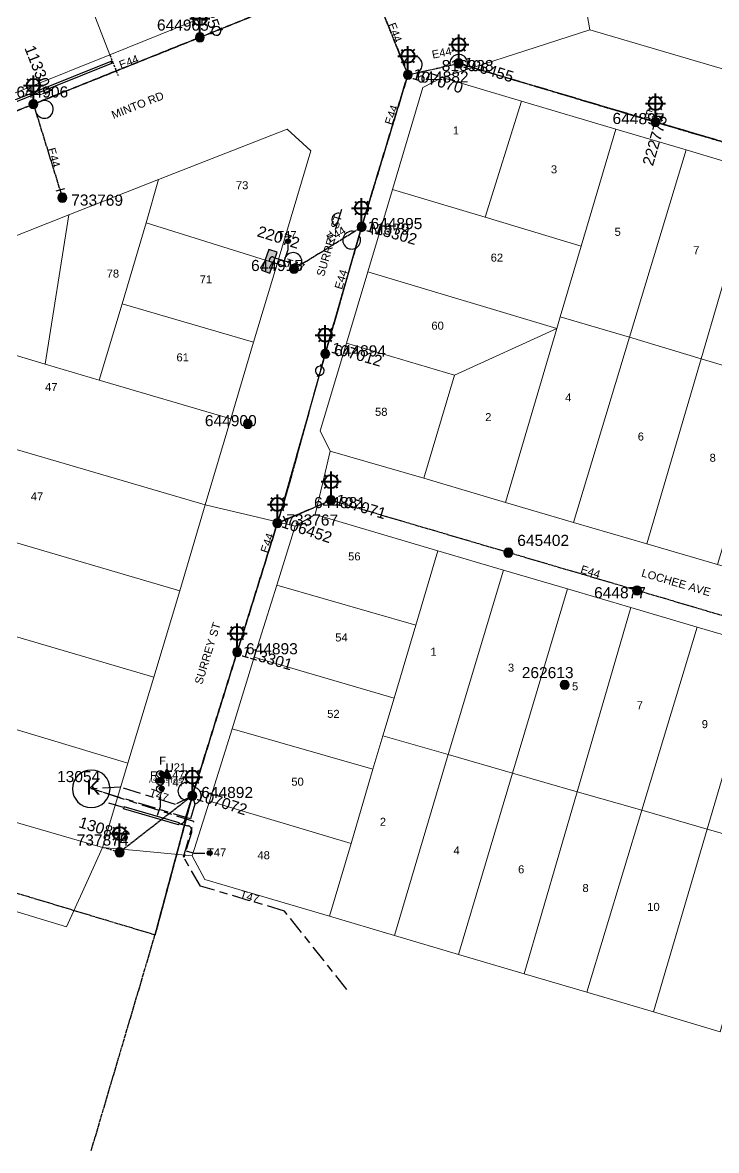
# Model space of a CAD drawing. Header units: metres. Extents: x 300457 to 302353, y 6232868 to 6234686.
# Drawn here: x 301158.7 to 301314.8, y 6233191.4 to 6233445.1 of the extents above; entities that cross this region are included whole.
import ezdxf
from ezdxf.enums import TextEntityAlignment as Align

# ---------------------------------------------------------------- set-up
doc = ezdxf.new("R2010")
doc.units = ezdxf.units.M
for name, pattern in [('Cable Exist OH', [1, 1, 0]), ('Cable Exist UG', [8.2, 4, -1.2, 1.8, -1.2]), ('DASHED', [0.75, 0.5, -0.25])]:
    doc.linetypes.add(name, pattern=pattern)
doc.layers.get('0').update_dxf_attribs({"color": 6})
for name, color, linetype, lineweight in [('Cadastre Buildings_SP_EXT', 9, 'Continuous', 5), ('Cadastre Land Parcels_SP_EXT', 9, 'Continuous', 5), ('Cadastre Roads_SP_EXT', 9, 'Continuous', 5)]:
    doc.layers.add(name, color=color, linetype=linetype, lineweight=lineweight)
for name, color, linetype in [('Duct_SP_EXT', 7, 'Continuous'), ('Equip_SP_HV_EXT', 7, 'Continuous'), ('Equip_SP_LV_EXT', 7, 'Continuous'), ('Equip_SP_SL_EXT', 7, 'Continuous'), ('Mains_HV_EXT', 7, 'Continuous'), ('Mains_LV_EXT', 7, 'Continuous'), ('Mains_SL_EXT', 7, 'Continuous'), ('Sub_SP_EXT', 7, 'Continuous'), ('SupportsOH_SP_TR_HV_LV_SL_EXT', 7, 'Continuous'), ('SupportsUG_SP_LV_EXT', 7, 'Continuous'), ('Trench_SP_EXT', 7, 'Continuous')]:
    doc.layers.add(name, color=color, linetype=linetype)
doc.layers.add('UNKNOWN_FEATURES', color=1, linetype='DASHED', plot=False)
doc.styles.add('iecARIAL', font='arial.ttf', dxfattribs={"height": 2})
doc.styles.add('iecNAME', font='times.ttf')
doc.styles.add('POLE_LABEL', font='arial.ttf')
doc.styles.get("Standard").update_dxf_attribs({"font": 'arial.ttf'})

# ---------------------------------------------------------------- blocks, each defined once
blk = doc.blocks.new('SUB_KIOSK_EXT')
blk.add_lwpolyline([(-4.22, 0, 1), (4.22, 0, 1)], format="xyb", close=True)
blk.add_text('K', height=3.32).set_placement((-1.1, -1.3))
for tag, height, flags, p in [('ASSET_NUM', 2.5, 8, (2, 2)), ('STREET_CODE', 0.2, 9, (1.5, 0)), ('CONSTRUCTED_VOLTAGE', 0.2, 9, (1.5, -0.2)), ('OPERATING_VOLTAGE', 0.2, 9, (1.5, -0.6)), ('ORIENTATION', 0.2, 9, (1.5, -0.8)), ('OWNED_BY', 0.2, 9, (1.5, -1)), ('OPERATED_BY', 0.2, 9, (1.5, -1.2)), ('SECONDARY_VOLTAGE', 0.2, 9, (1.5, -1.6)), ('STATE', 0.2, 9, (1.5, -1.8)), ('SUBSTATION_TYPE', 0.2, 9, (1.5, -2.2)), ('NO_PHASES', 0.2, 9, (1.5, -0.4)), ('MAINTAINED_BY', 0.2, 9, (1.5, -1.4)), ('PARENT', 0.2, 9, (1.5, -2)), ('USAGE', 0.2, 9, (1.5, -2.4)), ('LEGEND', 0.2, 9, (1.5, -2.6)), ('STREETNAME', 0.2, 9, (1.5, -3)), ('SUBURB', 0.2, 9, (1.5, -3.2)), ('Z', 0.2, 1, (1.5, -3.6)), ('LOCATION', 0.2, 9, (1.5, -2.8)), ('NOTES', 0.2, 9, (1.5, -3.4))]:
    blk.add_attdef(tag, text='', height=height, dxfattribs=dict(flags=flags)).set_placement(p, align=Align.MIDDLE_LEFT)
blk = doc.blocks.new('PILLAR_EXT')
blk.add_hatch(color=256).paths.add_polyline_path([(-2.475, 0.99), (-2.475, -0.99), (2.475, -0.99), (2.475, 0.99)])
blk.add_lwpolyline([(-2.475, -0.99), (2.475, -0.99), (2.475, 0.99), (-2.475, 0.99)], close=True)
at = {"style": 'iecARIAL', "flags": 8}
blk.add_attdef('ASSET_NUM', (1.5, 3.5), '', height=2.5, dxfattribs=at)
for tag, p, flags in [('OWNED_BY', (0, -0.2), 9), ('STATE', (0, -0.4), 9), ('SUPPORT_TYPE', (0, -0.6), 9), ('STREETNAME', (0, -1.8), 9), ('SUBURB', (0, -2), 1), ('USAGE', (0, -0.8), 9), ('LEGEND', (0, -1), 9), ('LOCATION', (0, -1.2), 9), ('NOTES', (0, -1.4), 9), ('PARENT', (0, -1.6), 9)]:
    blk.add_attdef(tag, p, '', height=0.2, dxfattribs=dict(flags=flags))
blk = doc.blocks.new('DUCT_EXT')
blk.add_circle((0, 0.8), 0.8)
at = {"flags": 1}
blk.add_attdef('Z', (0, 0), '', height=0.2, dxfattribs=at)
at = {"flags": 9}
for tag, p in [('DUCT_CODE', (0, 0)), ('XSECT_TYPE', (0, -0.2)), ('STATE', (0, -0.6)), ('FB_REFERENCE', (0, -0.4)), ('NOTES', (0, -0.8))]:
    blk.add_attdef(tag, text='', height=0.2, dxfattribs=at).set_placement(p, align=Align.MIDDLE_LEFT)
blk = doc.blocks.new('LV_OH_LINKS_OPEN_EXT')
for p, q in [((-0.17, 4.97), (-0.17, 5.46)), ((0.17, 4.97), (0.17, 5.46)), ((-0.17, 3), (-0.17, 2.5)), ((0.17, 3), (0.17, 2.5))]:
    blk.add_line(p, q)
blk.add_lwpolyline([(0, 2.99, 1), (0, 4.98, 1)], format="xyb", close=True)
at = {"flags": 9}
for tag, p in [('ACTUAL_STATUS', (0, 0)), ('CONSTRUCTED_VOLTAGE', (0, -0.2)), ('OPERATING_VOLTAGE', (0, -0.6)), ('ORIENTATION', (0, -0.8)), ('OWNED_BY', (0, -1)), ('STATE', (0, -1.2)), ('SWITCH_TYPE', (0, -1.4)), ('NO_PHASES', (0, -0.4)), ('USAGE', (0, -1.6)), ('LEGEND', (0, -1.8)), ('NOTES', (0, -2))]:
    blk.add_attdef(tag, text='', height=0.2, dxfattribs=at).set_placement(p, align=Align.MIDDLE_LEFT)
at = {"flags": 1}
blk.add_attdef('Z', (0, 0), '', height=0.2, dxfattribs=at)
blk = doc.blocks.new('SL_LANTERN_EXT')
at = {"lineweight": 40}
for p, q in [((-1.46, 5.68), (-1.06, 5.28)), ((0, 1.97), (0, 6.47)), ((1.46, 5.68), (1.06, 5.28)), ((-2.25, 4.22), (2.25, 4.22)), ((-1.46, 2.76), (-1.06, 3.16)), ((0, 0), (0, 2.72)), ((1.46, 2.76), (1.06, 3.16))]:
    blk.add_line(p, q, dxfattribs=at)
blk.add_circle((0, 4.22), 1.5, dxfattribs=at)
at = {"style": 'iecARIAL', "flags": 8}
blk.add_attdef('ASSET_NUM', (1.5, 1.5), '', height=2.5, dxfattribs=at)
for tag, p, height, flags in [('OPERATING_VOLTAGE', (0.98, -1.65), 0.2, 9), ('ORIENTATION', (0.98, -1.85), 0.2, 9), ('OWNED_BY', (0.98, -2.05), 0.2, 9), ('STATE', (0.98, -2.25), 0.2, 9), ('CONSTRUCTED_VOLTAGE', (0.98, -0.65), 0.2, 9), ('CONTROL_TYPE', (0.98, -0.85), 0.2, 9), ('LANTERN_PURPOSE', (0.98, -1.05), 0.2, 9), ('LANTERN_TYPE', (0.98, -1.25), 0.2, 9), ('NO_PHASES', (0.98, -1.45), 0.2, 9), ('USAGE', (0.98, -2.45), 0.2, 9), ('CEXIST', (0.98, -2.65), 0.2, 9), ('LNUMBER', (2.18, -3.25), 2.5, 8), ('CNEW', (0.98, -2.85), 0.2, 9), ('CNUMBER', (0.98, -3.05), 0.2, 9), ('CREMOVE', (0.98, -3.25), 0.2, 9), ('CREPLACE', (0.98, -3.45), 0.2, 9), ('LKINGHEIGHT', (0.98, -3.65), 0.2, 9), ('LBRACKET', (0.98, -3.85), 0.2, 9), ('LBRACKETVOCAB', (0.98, -4.05), 0.2, 9), ('LCATEGORY', (0.98, -4.25), 0.2, 9), ('LCHARGE1', (0.98, -4.45), 0.2, 9), ('LCHARGE1PERCENT', (0.98, -4.65), 0.2, 9), ('LCHARGE2', (0.98, -4.85), 0.2, 9), ('LCHARGE2PERCENT', (0.98, -5.05), 0.2, 9), ('LCHARGE3', (0.98, -5.25), 0.2, 9), ('LCHARGE3PERCENT', (0.98, -5.45), 0.2, 9), ('LEXIST', (0.98, -5.65), 0.2, 9), ('LLAMP', (0.98, -5.85), 0.2, 9), ('LLAMPVOCAB', (0.98, -6.05), 0.2, 9), ('LMAST', (0.98, -6.25), 0.2, 9), ('LMASTVOCAB', (0.98, -6.45), 0.2, 9), ('LNEW', (0.98, -6.65), 0.2, 9), ('LANTNUMBER', (0.98, -6.85), 0.2, 9), ('LOUTREACH', (0.98, -7.25), 0.2, 9), ('LOUTREACHVOCAB', (0.98, -7.45), 0.2, 9), ('LRATECODE', (0.98, -7.65), 0.2, 9), ('STREETNAME', (0.98, -9.25), 0.2, 9), ('SUBURB', (0.98, -9.45), 0.2, 1), ('LREMOVE', (0.98, -7.85), 0.2, 9), ('LREPLACE', (0.98, -8.05), 0.2, 9), ('LTYPE', (0.98, -8.25), 0.2, 9), ('LTYPEVOCAB', (0.98, -8.45), 0.2, 9), ('LEGEND', (0.98, -8.65), 0.2, 9), ('LOCATION', (0.98, -8.85), 0.2, 9), ('NOTES', (0.98, -9.05), 0.2, 9)]:
    blk.add_attdef(tag, p, '', height=height, dxfattribs=dict(flags=flags))
blk = doc.blocks.new('POLE_EXT')
blk.add_hatch(color=256).paths.add_polyline_path([(-1, 0, 1), (1, 0, 1)])
blk.add_lwpolyline([(-1, 0, 1), (1, 0, 1)], format="xyb", close=True)
for tag, height, flags, p in [('pNumber', 2.5, 8, (-17.84, 2.07)), ('OWNED_BY', 0.2, 9, (1.35, -0.4)), ('SPECIAL_USE', 0.2, 9, (1.35, -0.8)), ('STATE', 0.2, 9, (1.35, -1)), ('cLV', 0.2, 9, (1.35, -1.4)), ('hDepth', 0.2, 9, (1.35, -1.6)), ('hDia', 0.2, 9, (1.35, -1.8)), ('cHV', 0.2, 9, (1.35, -2)), ('PARENT', 0.2, 9, (1.35, -0.6)), ('USAGE', 0.2, 9, (1.35, -1.2)), ('LBRACKET', 0.2, 9, (1.35, -2.2)), ('LExisting', 0.2, 9, (1.35, -2.4)), ('LANTNUMBER', 0.2, 9, (1.35, -2.6)), ('cLinedev', 0.2, 9, (1.35, -3.4)), ('pExisting', 0.2, 9, (1.35, -3.8)), ('pFooting', 0.2, 9, (1.35, -4.4)), ('pNew', 0.2, 9, (1.35, -4.6)), ('pRelocate', 0.2, 9, (1.35, -5)), ('LOther', 0.2, 9, (1.35, -2.8)), ('LRemove', 0.2, 9, (1.35, -3)), ('LEGEND', 0.2, 9, (1.35, -3.2)), ('LOCATION', 0.2, 9, (1.35, -3.6)), ('PFNUMBER', 0.2, 9, (1.35, -4)), ('NEWPFNUMBER', 0.2, 9, (1.35, -4.2)), ('pRemove', 0.2, 9, (1.35, -5.2)), ('pReplace', 0.2, 9, (1.35, -5.4)), ('pStay', 0.2, 9, (1.35, -5.6)), ('pType', 0.2, 9, (1.35, -5.8)), ('cspan', 0.2, 9, (1.35, -6)), ('STREETNAME', 0.2, 9, (1.35, -6.2)), ('SUBURB', 0.2, 9, (1.35, -6.4)), ('OPERATED_BY', 0.2, 9, (1.36, -7.01)), ('NOTES', 0.2, 9, (1.35, -6.6)), ('MAINTAINED_BY', 0.2, 9, (1.36, -6.81))]:
    blk.add_attdef(tag, text='', height=height, dxfattribs=dict(flags=flags)).set_placement(p, align=Align.MIDDLE_LEFT)
at = {"style": 'POLE_LABEL'}
for tag, height, flags, p in [('ASSET_NUM', 2.5, 8, (2, 2)), ('STRUCTURE_PLANT_NUMBER', 0.2, 9, (1.35, 0.03)), ('STREET_CODE', 0.2, 9, (1.35, -0.2))]:
    blk.add_attdef(tag, text='', height=height, dxfattribs=dict(at, flags=flags)).set_placement(p, align=Align.MIDDLE_LEFT)
at = {"flags": 1}
blk.add_attdef('Z', (1.35, -7.33), '', height=0.2, dxfattribs=at)
blk = doc.blocks.new('WARNING_FEATURE_EXT')
h = blk.add_hatch(color=2)
h.dxf.hatch_style = 1
h.paths.add_polyline_path([(0, 1.99), (-0.99, 0), (1, 0)])
at = {"color": 18, "true_color": 0x000000}
blk.add_lwpolyline([(-0.99, 0), (0, 1.99), (1, 0)], close=True, dxfattribs=at)
at = {"color": 18, "true_color": 0x000000, "insert": (0, 0.87), "char_height": 1.5, "attachment_point": 5, "line_spacing_factor": 1.5, "style": 'iecNAME'}
blk.add_mtext_dynamic_manual_height_columns('!', width=1.5, gutter_width=4, heights=[0], dxfattribs=at)
at = {"color": 2, "flags": 1}
for tag, p in [('STATE', (1.19, 2.01)), ('HAZMAT_ID', (1.19, 0.72))]:
    blk.add_attdef(tag, p, '', height=0.8, dxfattribs=at)
at = {"color": 2}
blk.add_attdef('WARNING_TYPE', text='', height=1, dxfattribs=at).set_placement((-4.07, -1.22), (4.88, -1.22), align=Align.ALIGNED)
at = {"color": 2, "flags": 1}
blk.add_attdef('WARNING_DESC', text='', height=0.8, dxfattribs=at).set_placement((1.19, -0.56), align=Align.MIDDLE_CENTER)
blk = doc.blocks.new('HV_USL_CLOSED_EXT')
blk.add_line((2.4, 5.5), (-2.4, 5.5))
blk.add_lwpolyline([(1.44, 5.5, 0.414214), (0, 6.94, 0.414214), (-1.44, 5.5)], format="xyb")
for tag, height, flags, p in [('ASSET_NUM', 2.5, 8, (2, 2)), ('STREET_CODE', 0.2, 9, (1.5, 0)), ('ACTUAL_STATUS', 0.2, 9, (1.5, -0.2)), ('CONSTRUCTED_VOLTAGE', 0.2, 9, (1.5, -0.4)), ('OPERATING_VOLTAGE', 0.2, 9, (1.5, -0.8)), ('ORIENTATION', 0.2, 9, (1.5, -1)), ('OWNED_BY', 0.2, 9, (1.5, -1.2)), ('OPERATED_BY', 0.2, 9, (1.5, -1.4)), ('STATE', 0.2, 9, (1.5, -1.8)), ('SWITCH_TYPE', 0.2, 9, (1.5, -2)), ('NO_PHASES', 0.2, 9, (1.5, -0.6)), ('MAINTAINED_BY', 0.2, 9, (1.5, -1.6)), ('USAGE', 0.2, 9, (1.5, -2.2)), ('LEGEND', 0.2, 9, (1.5, -2.4)), ('LOCATION', 0.2, 9, (1.5, -2.6)), ('STREETNAME', 0.2, 9, (1.5, -2.8)), ('SUBURB', 0.2, 9, (1.5, -3)), ('Z', 0.2, 1, (1.5, -3.6)), ('NOTES', 0.2, 9, (1.5, -3.2)), ('LABEL_ALIGNMENT', 0.2, 9, (1.5, -3.4))]:
    blk.add_attdef(tag, text='', height=height, dxfattribs=dict(flags=flags)).set_placement(p, align=Align.MIDDLE_LEFT)
blk = doc.blocks.new('End Shackle_EXT')
blk.add_wipeout([(0, 0.25), (1.81, 0.25), (1.82, -0.25), (0, -0.25)])
blk.add_line((1.81, -1), (1.81, 1))
at = {"flags": 1}
blk.add_attdef('Z', (0, 0), '', height=0.2, dxfattribs=at)
at = {"flags": 9}
for tag, p in [('CONNECTOR_TYPE', (0, 0)), ('CONSTRUCTED_VOLTAGE', (0, -0.2)), ('OPERATING_VOLTAGE', (0, -0.6)), ('ORIENTATION', (0, -0.8)), ('OWNED_BY', (0, -1)), ('STATE', (0, -1.2)), ('NO_PHASES', (0, -0.4)), ('USAGE', (0, -1.4)), ('NOTES', (0, -1.6))]:
    blk.add_attdef(tag, text='', height=0.2, dxfattribs=at).set_placement(p, align=Align.MIDDLE_LEFT)
blk = doc.blocks.new('CABLE_LARGE_EXT')
h = blk.add_hatch(color=256)
edge = h.paths.add_edge_path()
edge.add_arc((0, 0.55), 0.55, 0, 360)
blk.add_circle((0, 0.55), 0.55)
at = {"flags": 1}
blk.add_attdef('Z', (0, 0), '', height=0.2, dxfattribs=at)
at = {"flags": 9}
for tag, p in [('COND_CODE', (0, 0)), ('STATE', (0, -0.4)), ('XSECT_SIZE', (0, -0.6)), ('FB_REFERENCE', (0, -0.2)), ('NOTES', (0, -0.8))]:
    blk.add_attdef(tag, text='', height=0.2, dxfattribs=at).set_placement(p, align=Align.MIDDLE_LEFT)

msp = doc.modelspace()

# ---------------------------------------------------------------- linework, layer by layer
at = {"layer": 'Cadastre Buildings_SP_EXT', "linetype": 'Continuous'}
msp.add_lwpolyline([(301110.16, 6233410.54), (301130.05, 6233418.52), (301144.08, 6233424.15), (301159.67, 6233430.41), (301178.34, 6233437.88), (301159.6, 6233486.32), (301140.63, 6233478.74), (301129.32, 6233474.23), (301110.16, 6233410.54)], close=True, dxfattribs=at)
at = {"layer": 'Cadastre Land Parcels_SP_EXT', "linetype": 'Continuous'}
for points in [[(301197.1, 6233445.43), (301177.99, 6233493.73), (301159.6, 6233486.32), (301178.34, 6233437.88), (301197.1, 6233445.43)], [(301324.5, 6233447.8), (301319.25, 6233461.85), (301285.52, 6233448.2), (301286.31, 6233443.51), (301320.7, 6233433.39), (301324.5, 6233447.8)], [(301270.93, 6233427.48), (301253.1, 6233432.82), (301248.75, 6233430.54), (301241.91, 6233407.61), (301262.76, 6233401.34), (301270.93, 6233427.48)], [(301292.16, 6233421.19), (301270.93, 6233427.48), (301262.76, 6233401.34), (301284.39, 6233394.86), (301292.16, 6233421.19)], [(301223.56, 6233416.29), (301218.26, 6233421.19), (301189.29, 6233409.82), (301186.49, 6233400.05), (301215.96, 6233390.83), (301223.56, 6233416.29)], [(301307.95, 6233416.49), (301292.16, 6233421.19), (301284.39, 6233394.86), (301279.68, 6233378.95), (301295.22, 6233374.33), (301307.95, 6233416.49)], [(301323.75, 6233411.79), (301307.95, 6233416.49), (301295.22, 6233374.33), (301311.36, 6233369.52), (301323.75, 6233411.79)], [(301340.15, 6233406.92), (301323.75, 6233411.79), (301311.36, 6233369.52), (301327.49, 6233364.72), (301340.15, 6233406.92)], [(301186.49, 6233400.05), (301189.29, 6233409.82), (301169.13, 6233401.91), (301163.81, 6233368.32), (301175.97, 6233364.69), (301181.14, 6233381.83), (301186.49, 6233400.05)], [(301279.68, 6233378.95), (301284.39, 6233394.86), (301262.76, 6233401.34), (301241.91, 6233407.61), (301236.35, 6233389.08), (301278.93, 6233376.33), (301279.68, 6233378.95)], [(301169.13, 6233401.91), (301149.77, 6233394.25), (301144.87, 6233388.75), (301141.45, 6233374.97), (301163.81, 6233368.32), (301169.13, 6233401.91)], [(301215.96, 6233390.83), (301186.49, 6233400.05), (301181.14, 6233381.83), (301210.7, 6233373.23), (301215.96, 6233390.83)], [(301278.93, 6233376.33), (301236.35, 6233389.08), (301231.56, 6233372.99), (301255.89, 6233365.79), (301278.93, 6233376.33)], [(301210.7, 6233373.23), (301181.14, 6233381.83), (301175.97, 6233364.69), (301205.55, 6233355.95), (301210.7, 6233373.23)], [(301295.22, 6233374.33), (301279.68, 6233378.95), (301278.93, 6233376.33), (301267.36, 6233337.18), (301282.65, 6233332.67), (301295.22, 6233374.33)], [(301141.45, 6233374.97), (301132.8, 6233377.21), (301127.07, 6233357.97), (301199.82, 6233336.62), (301205.55, 6233355.95), (301175.97, 6233364.69), (301163.81, 6233368.32), (301141.45, 6233374.97)], [(301267.36, 6233337.18), (301278.93, 6233376.33), (301255.89, 6233365.79), (301248.95, 6233342.6), (301267.36, 6233337.18)], [(301255.89, 6233365.79), (301231.56, 6233372.99), (301225.65, 6233353.26), (301227.94, 6233348.7), (301248.95, 6233342.6), (301255.89, 6233365.79)], [(301311.36, 6233369.52), (301295.22, 6233374.33), (301282.65, 6233332.67), (301299.15, 6233327.89), (301311.36, 6233369.52)], [(301327.49, 6233364.72), (301311.36, 6233369.52), (301299.15, 6233327.89), (301315.04, 6233323.2), (301327.49, 6233364.72)], [(301199.82, 6233336.62), (301127.07, 6233357.97), (301121.33, 6233338.68), (301194.07, 6233317.29), (301199.82, 6233336.62)], [(301194.07, 6233317.29), (301121.33, 6233338.68), (301115.54, 6233319.26), (301188.25, 6233297.87), (301194.07, 6233317.29)], [(301252.1, 6233326.3), (301224.51, 6233334.44), (301220.06, 6233331.85), (301215.91, 6233318.56), (301247.18, 6233309.54), (301252.1, 6233326.3)], [(301266.87, 6233321.96), (301252.1, 6233326.3), (301247.18, 6233309.54), (301242.27, 6233293.15), (301239.76, 6233284.67), (301254.49, 6233280.43), (301266.87, 6233321.96)], [(301281.27, 6233317.73), (301266.87, 6233321.96), (301254.49, 6233280.43), (301268.93, 6233276.28), (301281.27, 6233317.73)], [(301188.25, 6233297.87), (301115.54, 6233319.26), (301109.91, 6233300.31), (301182.43, 6233278.55), (301188.25, 6233297.87)], [(301247.18, 6233309.54), (301215.91, 6233318.56), (301210.84, 6233302.36), (301242.27, 6233293.15), (301247.18, 6233309.54)], [(301295.56, 6233313.51), (301281.27, 6233317.73), (301268.93, 6233276.28), (301283.48, 6233272.09), (301295.56, 6233313.51)], [(301310.43, 6233309.13), (301295.56, 6233313.51), (301283.48, 6233272.09), (301297.99, 6233267.91), (301310.43, 6233309.13)], [(301324.82, 6233304.88), (301310.43, 6233309.13), (301297.99, 6233267.91), (301312.7, 6233263.68), (301324.82, 6233304.88)], [(301339.79, 6233300.47), (301324.82, 6233304.88), (301312.7, 6233263.68), (301327.68, 6233259.37), (301330.18, 6233267.82), (301334.88, 6233283.82), (301339.79, 6233300.47)], [(301242.27, 6233293.15), (301210.84, 6233302.36), (301205.83, 6233286.25), (301237.5, 6233277.14), (301239.76, 6233284.67), (301242.27, 6233293.15)], [(301182.43, 6233278.55), (301109.91, 6233300.31), (301104.07, 6233280.61), (301176.71, 6233259.53), (301182.43, 6233278.55)], [(301237.5, 6233277.14), (301205.83, 6233286.25), (301200.75, 6233269.94), (301232.62, 6233260.47), (301237.5, 6233277.14)], [(301254.49, 6233280.43), (301239.76, 6233284.67), (301237.5, 6233277.14), (301232.62, 6233260.47), (301227.76, 6233244.06), (301242.37, 6233239.76), (301254.49, 6233280.43)], [(301268.93, 6233276.28), (301254.49, 6233280.43), (301242.37, 6233239.76), (301256.77, 6233235.46), (301268.93, 6233276.28)], [(301283.48, 6233272.09), (301268.93, 6233276.28), (301256.77, 6233235.46), (301271.53, 6233231.11), (301283.48, 6233272.09)], [(301297.99, 6233267.91), (301283.48, 6233272.09), (301271.53, 6233231.11), (301285.63, 6233226.98), (301297.99, 6233267.91)], [(301232.62, 6233260.47), (301200.75, 6233269.94), (301196.9, 6233257.68), (301199.7, 6233252.33), (301227.76, 6233244.06), (301232.62, 6233260.47)], [(301312.7, 6233263.68), (301297.99, 6233267.91), (301285.63, 6233226.98), (301300.62, 6233222.58), (301312.7, 6233263.68)], [(301327.68, 6233259.37), (301312.7, 6233263.68), (301300.62, 6233222.58), (301315.6, 6233218.1), (301320.26, 6233234.23), (301325.14, 6233250.84), (301327.68, 6233259.37)]]:
    msp.add_lwpolyline(points, close=True, dxfattribs=at)
at = {"layer": 'Cadastre Roads_SP_EXT', "linetype": 'Continuous'}
for points in [[(301320.7, 6233433.39), (301286.31, 6233443.51), (301267.05, 6233437.31), (301253.1, 6233432.82), (301270.93, 6233427.48), (301292.16, 6233421.19), (301307.95, 6233416.49), (301323.75, 6233411.79), (301340.15, 6233406.92), (301356.55, 6233402.04), (301376.67, 6233396.11), (301396.58, 6233390.21), (301398.43, 6233399.93), (301400.31, 6233409.83), (301386.81, 6233413.88), (301367.66, 6233419.5), (301347.92, 6233425.29), (301320.7, 6233433.39)], [(301248.95, 6233342.6), (301227.94, 6233348.7), (301226.25, 6233341.68), (301224.51, 6233334.44), (301252.1, 6233326.3), (301266.87, 6233321.96), (301281.27, 6233317.73), (301295.56, 6233313.51), (301310.43, 6233309.13), (301324.82, 6233304.88), (301339.79, 6233300.47), (301367.68, 6233292.23), (301370.16, 6233299.5), (301372.51, 6233306.41), (301351.46, 6233312.59), (301331.14, 6233318.52), (301315.04, 6233323.2), (301299.15, 6233327.89), (301282.65, 6233332.67), (301267.36, 6233337.18), (301248.95, 6233342.6)], [(301220.06, 6233331.85), (301211.59, 6233333.85), (301199.82, 6233336.62), (301194.07, 6233317.29), (301188.25, 6233297.87), (301182.43, 6233278.55), (301176.71, 6233259.53), (301185.09, 6233258.76), (301196.9, 6233257.68), (301200.75, 6233269.94), (301205.83, 6233286.25), (301210.84, 6233302.36), (301215.91, 6233318.56), (301220.06, 6233331.85)], [(301176.71, 6233259.53), (301104.07, 6233280.61), (301101.64, 6233271.76), (301099.12, 6233262.58), (301113.59, 6233258.21), (301128.2, 6233253.85), (301143.01, 6233249.38), (301157.5, 6233245.04), (301168.6, 6233241.66), (301172.49, 6233250.24), (301176.71, 6233259.53)]]:
    msp.add_lwpolyline(points, close=True, dxfattribs=at)
at = {"layer": 'Duct_SP_EXT'}
for p, q in [((301110.7, 6233409.18), (301178.63, 6233436.45)), ((301178.63, 6233436.45), (301178.88, 6233436.54)), ((301178.63, 6233436.45), (301178.72, 6233436.22)), ((301178.81, 6233436), (301178.72, 6233436.22)), ((301178.81, 6233436), (301179.06, 6233436.1)), ((301178.88, 6233436.54), (301178.97, 6233436.32)), ((301179.06, 6233436.1), (301178.97, 6233436.32)), ((301181.57, 6233268.72), (301181.51, 6233268.49)), ((301193.96, 6233265.12), (301181.57, 6233268.72)), ((301181.44, 6233268.26), (301181.51, 6233268.49)), ((301193.83, 6233264.66), (301181.44, 6233268.26)), ((301193.83, 6233264.66), (301193.89, 6233264.89)), ((301193.96, 6233265.12), (301193.89, 6233264.89))]:
    msp.add_line(p, q, dxfattribs=at)
for points in [[(301218.38, 6233395.19), (301218.38, 6233394.02), (301217.67, 6233391.75)], [(301189.65, 6233271.38), (301189.65, 6233268.66), (301189.01, 6233266.73)], [(301199.74, 6233258.17), (301197.4, 6233258.17), (301195.63, 6233258.73)]]:
    msp.add_lwpolyline(points, dxfattribs=at)
at = {"layer": 'Mains_HV_EXT', "linetype": 'Cable Exist OH'}
for points in [[(301245.39, 6233433.39), (301236.01, 6233456.86), (301282.85, 6233475.68), (301320.52, 6233491.24), (301359.67, 6233506.59)], [(301245.39, 6233433.39), (301256.83, 6233435.97), (301388.38, 6233396.92)], [(301234.99, 6233399.17), (301245.39, 6233433.39)], [(301070.82, 6233275.39), (301188.53, 6233239.9)], [(301188.53, 6233239.9), (301196.91, 6233271.17)]]:
    msp.add_lwpolyline(points, dxfattribs=at)
at = {"layer": 'Mains_HV_EXT', "linetype": 'Cable Exist UG'}
msp.add_lwpolyline([(301196.91, 6233271.17), (301197.5, 6233269.3), (301196.46, 6233265.97), (301174.17, 6233272.75)], dxfattribs=at)
at = {"layer": 'Mains_HV_EXT', "linetype": 'Continuous'}
msp.add_lwpolyline([(301197.5, 6233269.3, 0.746134), (301197.5, 6233273.07)], format="xyb", dxfattribs=at)
at = {"layer": 'Mains_LV_EXT', "linetype": 'Cable Exist OH'}
for points in [[(301198.6, 6233441.81), (301236.01, 6233456.86)], [(301236.01, 6233456.86), (301245.39, 6233433.39)], [(301161.16, 6233426.78), (301198.6, 6233441.81)], [(301245.39, 6233433.39), (301256.83, 6233435.97)], [(301256.83, 6233435.97), (301301.08, 6233422.74)], [(301245.39, 6233433.39), (301234.99, 6233399.17)], [(301130.91, 6233414.64), (301161.16, 6233426.78)], [(301301.08, 6233422.74), (301349.23, 6233408.6)], [(301219.77, 6233389.74), (301234.99, 6233399.17)], [(301234.99, 6233399.17), (301226.8, 6233370.61)], [(301296.93, 6233317.37), (301268, 6233325.89)], [(301334.73, 6233306.22), (301296.93, 6233317.37)], [(301206.98, 6233303.5), (301196.91, 6233271.17)], [(301174.17, 6233191.38), (301188.96, 6233241.35), (301196.91, 6233271.17)]]:
    msp.add_lwpolyline(points, dxfattribs=at)
at = {"layer": 'Mains_LV_EXT', "linetype": 'Continuous'}
for points in [[(301247.35, 6233433.83, 2.168759), (301244.65, 6233435.24)], [(301258.74, 6233435.39, 1.298761), (301254.87, 6233435.53)], [(301161.76, 6233424.87, 2.281461), (301163.02, 6233427.53)], [(301233.29, 6233398.11, 5.367849), (301234.44, 6233397.24)], [(301221.47, 6233390.79, 1.552688), (301217.86, 6233390.32)], [(301197.46, 6233273.1, 1.528478), (301195.13, 6233270.26)]]:
    msp.add_lwpolyline(points, format="xyb", dxfattribs=at)
at = {"layer": 'Mains_LV_EXT', "linetype": 'Cable Exist UG'}
for points in [[(301214.2, 6233391.44), (301219.77, 6233389.74)], [(301231.67, 6233227.59), (301217.64, 6233245.25), (301198.75, 6233250.84), (301194.92, 6233257.4), (301197.25, 6233265.39), (301174.17, 6233272.75)], [(301196.91, 6233271.17), (301193.11, 6233269.24), (301180.67, 6233273.1), (301174.17, 6233272.75)]]:
    msp.add_lwpolyline(points, dxfattribs=at)
at = {"layer": 'Mains_SL_EXT', "linetype": 'Cable Exist OH'}
for points in [[(301236.01, 6233456.86), (301198.6, 6233441.81)], [(301198.6, 6233441.81), (301161.16, 6233426.78)], [(301245.39, 6233433.39), (301256.82, 6233435.98)], [(301256.82, 6233435.98), (301301.08, 6233422.85)], [(301234.99, 6233399.17), (301245.39, 6233433.39)], [(301161.16, 6233426.78), (301130.91, 6233414.64)], [(301301.08, 6233422.85), (301349.23, 6233408.6)], [(301226.8, 6233370.61), (301234.99, 6233399.17)], [(301206.98, 6233303.5), (301196.91, 6233271.17)], [(301196.91, 6233271.17), (301180.54, 6233258.47)], [(301196.91, 6233271.17), (301188.53, 6233239.9)]]:
    msp.add_lwpolyline(points, dxfattribs=at)
at = {"layer": 'Trench_SP_EXT', "linetype": 'Cable Exist UG'}
for points in [[(301214.2, 6233391.44), (301214.4, 6233392.17), (301214.4, 6233392.17, -0.392425), (301215.19, 6233392.32), (301215.19, 6233392.32), (301219.76, 6233390.89), (301219.76, 6233390.89, -0.388245), (301219.94, 6233390.26), (301219.94, 6233390.26), (301219.77, 6233389.74)], [(301194.08, 6233264.87), (301194.35, 6233264.8), (301194.35, 6233264.8, 0.229291), (301195.24, 6233265.71), (301195.24, 6233265.71), (301196.91, 6233271.17)], [(301193.89, 6233264.91), (301195.81, 6233264.45), (301195.81, 6233264.45, -0.495728), (301196.72, 6233262.91), (301196.72, 6233262.91), (301195, 6233257.31)]]:
    msp.add_lwpolyline(points, format="xyb", dxfattribs=at)
msp.add_lwpolyline([(301181.45, 6233268.54), (301178.13, 6233269.52)], dxfattribs=at)
at = {"layer": 'UNKNOWN_FEATURES'}
for points in [[(301178.36, 6233437.85), (301178.97, 6233436.32), (301180.2, 6233433.24)], [(301180.28, 6233258.55), (301176.78, 6233259.53)]]:
    msp.add_lwpolyline(points, dxfattribs=at)

# ---------------------------------------------------------------- block references
at = {"layer": 'Duct_SP_EXT'}
for name, p in [('CABLE_LARGE_EXT', (301218.43, 6233395.39)), ('DUCT_EXT', (301189.68, 6233275.25)), ('CABLE_LARGE_EXT', (301190.03, 6233275.56)), ('CABLE_LARGE_EXT', (301189.18, 6233274.02)), ('DUCT_EXT', (301189.68, 6233273.59)), ('CABLE_LARGE_EXT', (301190.01, 6233273.94)), ('DUCT_EXT', (301189.67, 6233271.93)), ('CABLE_LARGE_EXT', (301190, 6233272.28)), ('CABLE_LARGE_EXT', (301200.81, 6233257.74))]:
    msp.add_blockref(name, p, dxfattribs=at)
ref = msp.add_blockref('WARNING_FEATURE_EXT', (301191.18, 6233275.25), dxfattribs=at)
ref.add_attrib('WARNING_TYPE', 'ASBESTOS', (301187.11, 6233274.04), dxfattribs={"layer": '0', "color": 2, "height": 1})
at = {"layer": 'Equip_SP_HV_EXT'}
ref = msp.add_blockref('HV_USL_CLOSED_EXT', (301234.99, 6233399.17), dxfattribs=dict(at, rotation=72.78628465137575))
ref.add_attrib('ASSET_NUM', 'M879', dxfattribs={"layer": '0', "height": 2.5}).set_placement((301236.99, 6233399.92), align=Align.TOP_LEFT)
at = {"layer": 'Equip_SP_LV_EXT'}
for p, rotation in [((301198.6, 6233441.81), 291.4510842130189), ((301226.8, 6233370.61), 162.0892660479501)]:
    msp.add_blockref('LV_OH_LINKS_OPEN_EXT', p, dxfattribs=dict(at, rotation=rotation))
at = {"layer": 'Equip_SP_SL_EXT'}
ref = msp.add_blockref('SL_LANTERN_EXT', (301198.6, 6233441.81), dxfattribs=at)
ref.add_attrib('ASSET_NUM', '106425', dxfattribs={"layer": '0', "height": 2.5, "rotation": 290.4443, "style": 'iecARIAL'}).set_placement((301200.1, 6233443.31), align=Align.BOTTOM_RIGHT)
ref = msp.add_blockref('SL_LANTERN_EXT', (301256.82, 6233435.98), dxfattribs=at)
ref.add_attrib('ASSET_NUM', '106455', dxfattribs={"layer": '0', "height": 2.5, "rotation": 342.8015, "style": 'iecARIAL'}).set_placement((301258.32, 6233437.48), align=Align.TOP_LEFT)
ref = msp.add_blockref('SL_LANTERN_EXT', (301161.16, 6233426.78), dxfattribs=at)
ref.add_attrib('ASSET_NUM', '113304', dxfattribs={"layer": '0', "height": 2.5, "rotation": 291.4205, "style": 'iecARIAL'}).set_placement((301162.66, 6233428.29), align=Align.BOTTOM_RIGHT)
ref = msp.add_blockref('SL_LANTERN_EXT', (301245.39, 6233433.39), dxfattribs=at)
ref.add_attrib('ASSET_NUM', '107070', dxfattribs={"layer": '0', "height": 2.5, "rotation": 343.4473, "style": 'iecARIAL'}).set_placement((301246.89, 6233434.89), align=Align.TOP_LEFT)
ref = msp.add_blockref('SL_LANTERN_EXT', (301301.08, 6233422.74), dxfattribs=at)
ref.add_attrib('ASSET_NUM', '222773', dxfattribs={"layer": '0', "height": 2.5, "rotation": 73.5723, "style": 'iecARIAL'}).set_placement((301302.58, 6233424.24), align=Align.MIDDLE_RIGHT)
ref = msp.add_blockref('SL_LANTERN_EXT', (301234.99, 6233399.17), dxfattribs=at)
ref.add_attrib('ASSET_NUM', '113302', dxfattribs={"layer": '0', "height": 2.5, "rotation": 344.0859, "style": 'iecARIAL'}).set_placement((301236.49, 6233400.67), align=Align.TOP_LEFT)
ref = msp.add_blockref('SL_LANTERN_EXT', (301226.8, 6233370.61), dxfattribs=at)
ref.add_attrib('ASSET_NUM', '107012', dxfattribs={"layer": '0', "height": 2.5, "rotation": 343.964, "style": 'iecARIAL'}).set_placement((301228.3, 6233372.11), align=Align.MIDDLE_LEFT)
ref = msp.add_blockref('SL_LANTERN_EXT', (301228.11, 6233337.64), dxfattribs=at)
ref.add_attrib('ASSET_NUM', '107071', dxfattribs={"layer": '0', "height": 2.5, "rotation": 343.1918, "style": 'iecARIAL'}).set_placement((301229.61, 6233339.14), align=Align.TOP_LEFT)
ref = msp.add_blockref('SL_LANTERN_EXT', (301216.04, 6233332.52), dxfattribs=at)
ref.add_attrib('ASSET_NUM', '106452', dxfattribs={"layer": '0', "height": 2.5, "rotation": 341.5505, "style": 'iecARIAL'}).set_placement((301217.54, 6233334.03), align=Align.TOP_LEFT)
ref = msp.add_blockref('SL_LANTERN_EXT', (301206.98, 6233303.5), dxfattribs=at)
ref.add_attrib('ASSET_NUM', '113301', dxfattribs={"layer": '0', "height": 2.5, "rotation": 343.964, "style": 'iecARIAL'}).set_placement((301208.48, 6233305), align=Align.TOP_LEFT)
ref = msp.add_blockref('SL_LANTERN_EXT', (301196.91, 6233271.17), dxfattribs=at)
ref.add_attrib('ASSET_NUM', '107072', dxfattribs={"layer": '0', "height": 2.5, "rotation": 342.3202, "style": 'iecARIAL'}).set_placement((301198.41, 6233272.67), align=Align.TOP_LEFT)
ref = msp.add_blockref('SL_LANTERN_EXT', (301180.54, 6233258.47), dxfattribs=at)
ref.add_attrib('ASSET_NUM', '130866', dxfattribs={"layer": '0', "height": 2.5, "rotation": 342.6841, "style": 'iecARIAL'}).set_placement((301182.04, 6233259.97), align=Align.BOTTOM_RIGHT)
at = {"layer": 'Sub_SP_EXT'}
ref = msp.add_blockref('SUB_KIOSK_EXT', (301174.17, 6233272.75), dxfattribs=at)
ref.add_attrib('ASSET_NUM', '13054', dxfattribs={"layer": '0', "height": 2.5}).set_placement((301176.18, 6233273.5), align=Align.BOTTOM_RIGHT)
at = {"layer": 'SupportsOH_SP_TR_HV_LV_SL_EXT'}
ref = msp.add_blockref('POLE_EXT', (301198.6, 6233441.81), dxfattribs=at)
ref.add_attrib('ASSET_NUM', '644905', dxfattribs={"layer": '0', "height": 2.5, "rotation": 359.806, "style": 'POLE_LABEL'}).set_placement((301200.6, 6233442.56), align=Align.BOTTOM_RIGHT)
ref = msp.add_blockref('POLE_EXT', (301256.83, 6233435.97), dxfattribs=at)
ref.add_attrib('ASSET_NUM', '816938', dxfattribs={"layer": '0', "height": 2.5, "rotation": 0.0227, "style": 'POLE_LABEL'}).set_placement((301258.83, 6233436.72), align=Align.TOP_CENTER)
ref = msp.add_blockref('POLE_EXT', (301245.39, 6233433.39), dxfattribs=at)
ref.add_attrib('ASSET_NUM', '644882', dxfattribs={"layer": '0', "height": 2.5, "rotation": 0.1648, "style": 'POLE_LABEL'}).set_placement((301247.39, 6233434.14), align=Align.TOP_LEFT)
ref = msp.add_blockref('POLE_EXT', (301161.16, 6233426.78), dxfattribs=at)
ref.add_attrib('ASSET_NUM', '644906', dxfattribs={"layer": '0', "height": 2.5, "rotation": 0.1996, "style": 'POLE_LABEL'}).set_placement((301163.16, 6233427.53), align=Align.BOTTOM_CENTER)
ref = msp.add_blockref('POLE_EXT', (301301.08, 6233422.74), dxfattribs=at)
ref.add_attrib('ASSET_NUM', '644897', dxfattribs={"layer": '0', "height": 2.5, "rotation": 359.5656, "style": 'POLE_LABEL'}).set_placement((301303.08, 6233423.49), align=Align.MIDDLE_RIGHT)
ref = msp.add_blockref('POLE_EXT', (301234.99, 6233399.17), dxfattribs=at)
ref.add_attrib('ASSET_NUM', '644895', dxfattribs={"layer": '0', "height": 2.5, "rotation": 0.0289, "style": 'POLE_LABEL'}).set_placement((301236.99, 6233399.92), align=Align.MIDDLE_LEFT)
ref = msp.add_blockref('POLE_EXT', (301219.77, 6233389.74), dxfattribs=at)
ref.add_attrib('ASSET_NUM', '644915', dxfattribs={"layer": '0', "height": 2.5, "style": 'POLE_LABEL'}).set_placement((301221.77, 6233390.49), align=Align.MIDDLE_RIGHT)
ref = msp.add_blockref('POLE_EXT', (301226.8, 6233370.61), dxfattribs=at)
ref.add_attrib('ASSET_NUM', '644894', dxfattribs={"layer": '0', "height": 2.5, "rotation": 359.443, "style": 'POLE_LABEL'}).set_placement((301228.8, 6233371.36), align=Align.MIDDLE_LEFT)
ref = msp.add_blockref('POLE_EXT', (301209.38, 6233354.83), dxfattribs=at)
ref.add_attrib('ASSET_NUM', '644900', dxfattribs={"layer": '0', "height": 2.5, "style": 'POLE_LABEL'}).set_placement((301211.38, 6233355.58), align=Align.MIDDLE_RIGHT)
ref = msp.add_blockref('POLE_EXT', (301228.11, 6233337.64), dxfattribs=at)
ref.add_attrib('ASSET_NUM', '644881', dxfattribs={"layer": '0', "height": 2.5, "style": 'POLE_LABEL'}).set_placement((301230.11, 6233338.39), align=Align.TOP_CENTER)
ref = msp.add_blockref('POLE_EXT', (301268, 6233325.89), dxfattribs=at)
ref.add_attrib('ASSET_NUM', '645402', dxfattribs={"layer": '0', "height": 2.5, "style": 'POLE_LABEL'}).set_placement((301270, 6233326.64), align=Align.BOTTOM_LEFT)
ref = msp.add_blockref('POLE_EXT', (301296.93, 6233317.37), dxfattribs=at)
ref.add_attrib('ASSET_NUM', '644877', dxfattribs={"layer": '0', "height": 2.5, "style": 'POLE_LABEL'}).set_placement((301298.93, 6233318.12), align=Align.TOP_RIGHT)
ref = msp.add_blockref('POLE_EXT', (301206.98, 6233303.5), dxfattribs=at)
ref.add_attrib('ASSET_NUM', '644893', dxfattribs={"layer": '0', "height": 2.5, "style": 'POLE_LABEL'}).set_placement((301208.98, 6233304.26), align=Align.MIDDLE_LEFT)
ref = msp.add_blockref('POLE_EXT', (301280.66, 6233296.14), dxfattribs=at)
ref.add_attrib('ASSET_NUM', '262613', dxfattribs={"layer": '0', "height": 2.5, "style": 'POLE_LABEL'}).set_placement((301282.66, 6233296.89), align=Align.BOTTOM_RIGHT)
ref = msp.add_blockref('POLE_EXT', (301196.91, 6233271.17), dxfattribs=at)
ref.add_attrib('ASSET_NUM', '644892', dxfattribs={"layer": '0', "height": 2.5, "style": 'POLE_LABEL'}).set_placement((301198.91, 6233271.92), align=Align.MIDDLE_LEFT)
ref = msp.add_blockref('POLE_EXT', (301180.54, 6233258.47), dxfattribs=at)
ref.add_attrib('ASSET_NUM', '737874', dxfattribs={"layer": '0', "height": 2.5, "style": 'POLE_LABEL'}).set_placement((301182.54, 6233259.22), align=Align.BOTTOM_RIGHT)
at = {"layer": 'SupportsUG_SP_LV_EXT'}
ref = msp.add_blockref('PILLAR_EXT', (301214.2, 6233391.44), dxfattribs=dict(at, rotation=250.7307368784875))
ref.add_attrib('ASSET_NUM', '22072', dxfattribs={"layer": '0', "height": 2.5, "rotation": 342.6199, "style": 'iecARIAL'}).set_placement((301215.7, 6233394.94), align=Align.BOTTOM_CENTER)

# ---------------------------------------------------------------- texts
at = {"layer": 'Cadastre Land Parcels_SP_EXT'}
for s, p in [('1', (301255.49, 6233419.96)), ('3', (301277.56, 6233411.22)), ('73', (301206.71, 6233407.64)), ('5', (301291.88, 6233397.16)), ('62', (301264.01, 6233391.36)), ('7', (301309.57, 6233393.03)), ('78', (301177.64, 6233387.77)), ('71', (301198.57, 6233386.48)), ('60', (301250.68, 6233376.05)), ('61', (301193.34, 6233368.92)), ('47', (301163.78, 6233362.25)), ('4', (301280.77, 6233359.89)), ('58', (301238, 6233356.67)), ('2', (301262.78, 6233355.47)), ('6', (301297.1, 6233351.1)), ('8', (301313.26, 6233346.33)), ('47', (301160.57, 6233337.64)), ('56', (301231.95, 6233324.14)), ('54', (301229.05, 6233305.9)), ('1', (301250.45, 6233302.68)), ('3', (301267.89, 6233299.1)), ('5', (301282.31, 6233294.9)), ('7', (301296.87, 6233290.66)), ('52', (301227.24, 6233288.71)), ('9', (301311.49, 6233286.4)), ('50', (301219.17, 6233273.45)), ('2', (301239.08, 6233264.42)), ('48', (301211.55, 6233256.9)), ('4', (301255.64, 6233257.98)), ('6', (301270.18, 6233253.73)), ('8', (301284.66, 6233249.52)), ('10', (301299.23, 6233245.29))]:
    msp.add_text(s, height=1.8, dxfattribs=at).set_placement(p)
at = {"layer": 'Cadastre Roads_SP_EXT'}
for s, rotation, p in [('MINTO RD', 21.6682, (301179.16, 6233423.43)), ('SURREY ST', 73.3666, (301226.51, 6233387.87)), ('LOCHEE AVE', 343.6435, (301297.78, 6233320.58)), ('SURREY ST', 72.9938, (301199.1, 6233296.09))]:
    msp.add_text(s, height=1.8, rotation=rotation, dxfattribs=at).set_placement(p)
at = {"layer": 'Duct_SP_EXT'}
for s, p in [('T47', (301216.01, 6233396.44)), ('F', (301189.46, 6233278.18)), ('R2', (301187.43, 6233274.88)), ('T47', (301190.82, 6233274.94)), ('U21', (301190.9, 6233276.68)), ('T47', (301190.88, 6233273.29)), ('T47', (301200.21, 6233257.54))]:
    msp.add_text(s, height=1.8, dxfattribs=at).set_placement(p)
at = {"layer": 'Mains_LV_EXT'}
for s, rotation, p in [('E44', 290.6385, (301240.87, 6233444.7)), ('E44', 11.6051, (301250.99, 6233437.01)), ('E44', 20.762, (301180.84, 6233434.68)), ('E44', 71.6244, (301241.84, 6233421.96)), ('E44', 342.2863, (301298.43, 6233423.92)), ('E44', 286.0156, (301164.28, 6233416.68)), ('E44', 30.678, (301227.78, 6233395.58)), ('T47', 341.8406, (301217.66, 6233390.39)), ('E44', 72.7865, (301230.56, 6233384.95)), ('E44', 71.5629, (301213.89, 6233325.64)), ('E44', 342.447, (301284.06, 6233321.39)), ('T47', 341.6204, (301187.06, 6233271.12)), ('T47', 342.3883, (301207.44, 6233248.27))]:
    msp.add_text(s, height=1.8, rotation=rotation, dxfattribs=at).set_placement(p)

# ---------------------------------------------------------------- next in the draw order: block references
for p, rotation in [((301167.67, 6233405.73), 106.0880832135598), ((301216.15, 6233332.49), 22.16301701272786)]:
    msp.add_blockref('End Shackle_EXT', p, dxfattribs=dict(at, rotation=rotation))

# ---------------------------------------------------------------- next in the draw order: linework, layer by layer
at = {"layer": 'Duct_SP_EXT'}
msp.add_line((301110.88, 6233408.73), (301178.81, 6233436), dxfattribs=at)
at = {"layer": 'Mains_HV_EXT', "linetype": 'Cable Exist OH'}
msp.add_lwpolyline([(301196.91, 6233271.17), (301218.52, 6233340.47), (301226.8, 6233370.61), (301234.99, 6233399.17)], dxfattribs=at)
at = {"layer": 'Mains_LV_EXT', "linetype": 'Cable Exist OH'}
for points in [[(301161.16, 6233426.78), (301167.67, 6233405.73)], [(301226.8, 6233370.61), (301216.04, 6233332.52)], [(301268, 6233325.89), (301228.11, 6233337.64), (301216.15, 6233332.49)], [(301216.04, 6233332.52), (301206.98, 6233303.5)]]:
    msp.add_lwpolyline(points, dxfattribs=at)
at = {"layer": 'Mains_SL_EXT', "linetype": 'Cable Exist OH'}
for points in [[(301228.11, 6233337.64), (301216.04, 6233332.52)], [(301216.04, 6233332.52), (301206.98, 6233303.5)]]:
    msp.add_lwpolyline(points, dxfattribs=at)

# ---------------------------------------------------------------- next in the draw order: block references
at = {"layer": 'SupportsOH_SP_TR_HV_LV_SL_EXT'}
ref = msp.add_blockref('POLE_EXT', (301167.67, 6233405.73), dxfattribs=at)
ref.add_attrib('ASSET_NUM', '733769', dxfattribs={"layer": '0', "height": 2.5, "rotation": 359.6813, "style": 'POLE_LABEL'}).set_placement((301169.67, 6233406.48), align=Align.TOP_LEFT)
ref = msp.add_blockref('POLE_EXT', (301216.04, 6233332.52), dxfattribs=at)
ref.add_attrib('ASSET_NUM', '733767', dxfattribs={"layer": '0', "height": 2.5, "rotation": 359.6393, "style": 'POLE_LABEL'}).set_placement((301218.04, 6233333.27), align=Align.MIDDLE_LEFT)

doc.saveas('drawing.dxf')
